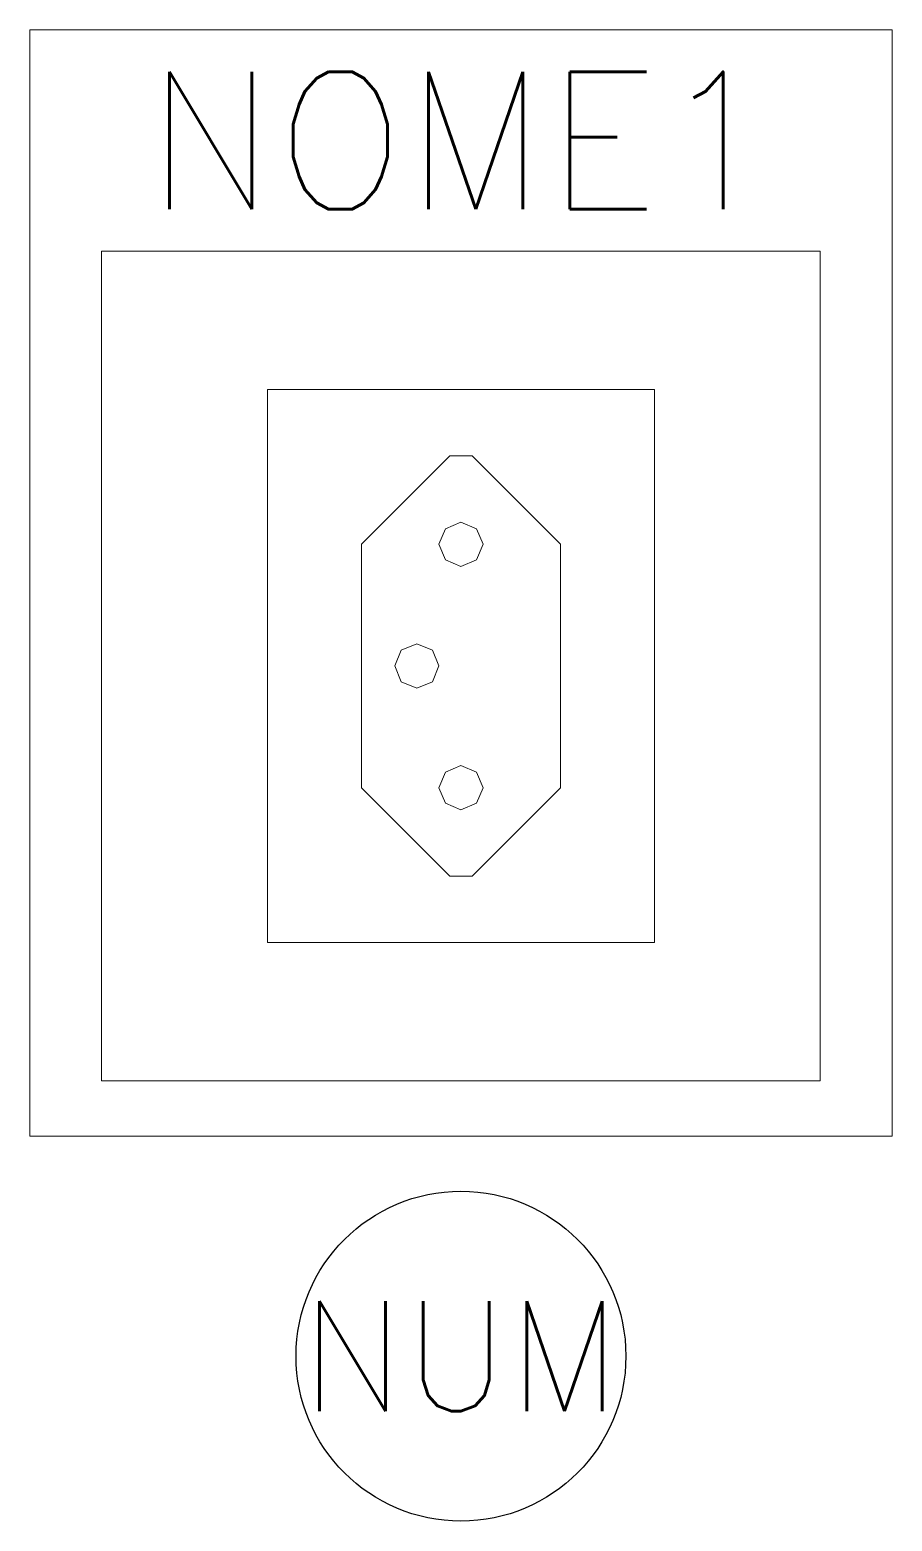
# Model space of a CAD drawing. Header units: millimetres. Extents: x -7.8 to 0, y -8.5 to 5.
import ezdxf
from ezdxf.enums import TextEntityAlignment as Align

# ---------------------------------------------------------------- set-up
doc = ezdxf.new("R2010")
doc.units = ezdxf.units.MM
doc.styles.add('Romans', font='romans.shx')

msp = doc.modelspace()

# ---------------------------------------------------------------- linework, layer by layer
at = {"lineweight": 0}
for points in [[(-7.846, 5.029), (0, 5.029), (0, -5.029), (-7.846, -5.029), (-7.846, 5.029)], [(-7.192, 3.018), (-0.654, 3.018), (-0.654, -4.526), (-7.192, -4.526), (-7.192, 3.018)], [(-5.683, 1.76), (-2.163, 1.76), (-2.163, -3.269), (-5.683, -3.269), (-5.683, 1.76)], [(-3.722, 0.352), (-3.781, 0.494), (-3.923, 0.553), (-4.065, 0.494), (-4.124, 0.352), (-4.065, 0.21), (-3.923, 0.151), (-3.781, 0.21), (-3.722, 0.352)], [(-4.124, -0.754), (-4.183, -0.612), (-4.325, -0.553), (-4.467, -0.612), (-4.526, -0.754), (-4.467, -0.897), (-4.325, -0.956), (-4.183, -0.897), (-4.124, -0.754)], [(-3.722, -1.861), (-3.781, -1.719), (-3.923, -1.66), (-4.065, -1.719), (-4.124, -1.861), (-4.065, -2.003), (-3.923, -2.062), (-3.781, -2.003), (-3.722, -1.861)]]:
    msp.add_lwpolyline(points, close=True, dxfattribs=at)
for points in [[(-4.023, 1.157), (-4.828, 0.352), (-4.828, 0.352)], [(-4.023, 1.157), (-3.822, 1.157), (-3.822, 1.157)], [(-3.822, 1.157), (-3.018, 0.352), (-3.018, 0.352)], [(-4.828, 0.352), (-4.828, -1.861), (-4.828, -1.861)], [(-3.018, 0.352), (-3.018, -1.861), (-3.018, -1.861)], [(-4.828, -1.861), (-4.023, -2.665), (-4.023, -2.665)], [(-3.018, -1.861), (-3.822, -2.665), (-3.822, -2.665)], [(-4.023, -2.665), (-3.822, -2.665), (-3.822, -2.665)]]:
    msp.add_lwpolyline(points, dxfattribs=at)
at = {"linetype": 'Continuous'}
msp.add_circle((-3.923, -7.029), 1.5, dxfattribs=at)

# ---------------------------------------------------------------- texts
at = {"style": 'Romans'}
msp.add_attdef('NOME1', text='NOME1', height=1.25, dxfattribs=at).set_placement((-3.923, 4.023), align=Align.MIDDLE)
at = {"color": 7, "style": 'Romans', "flags": 4}
msp.add_attdef('NUM', text='NUM', height=1, dxfattribs=at).set_placement((-3.923, -7.029), align=Align.MIDDLE_CENTER)

doc.saveas('drawing.dxf')
